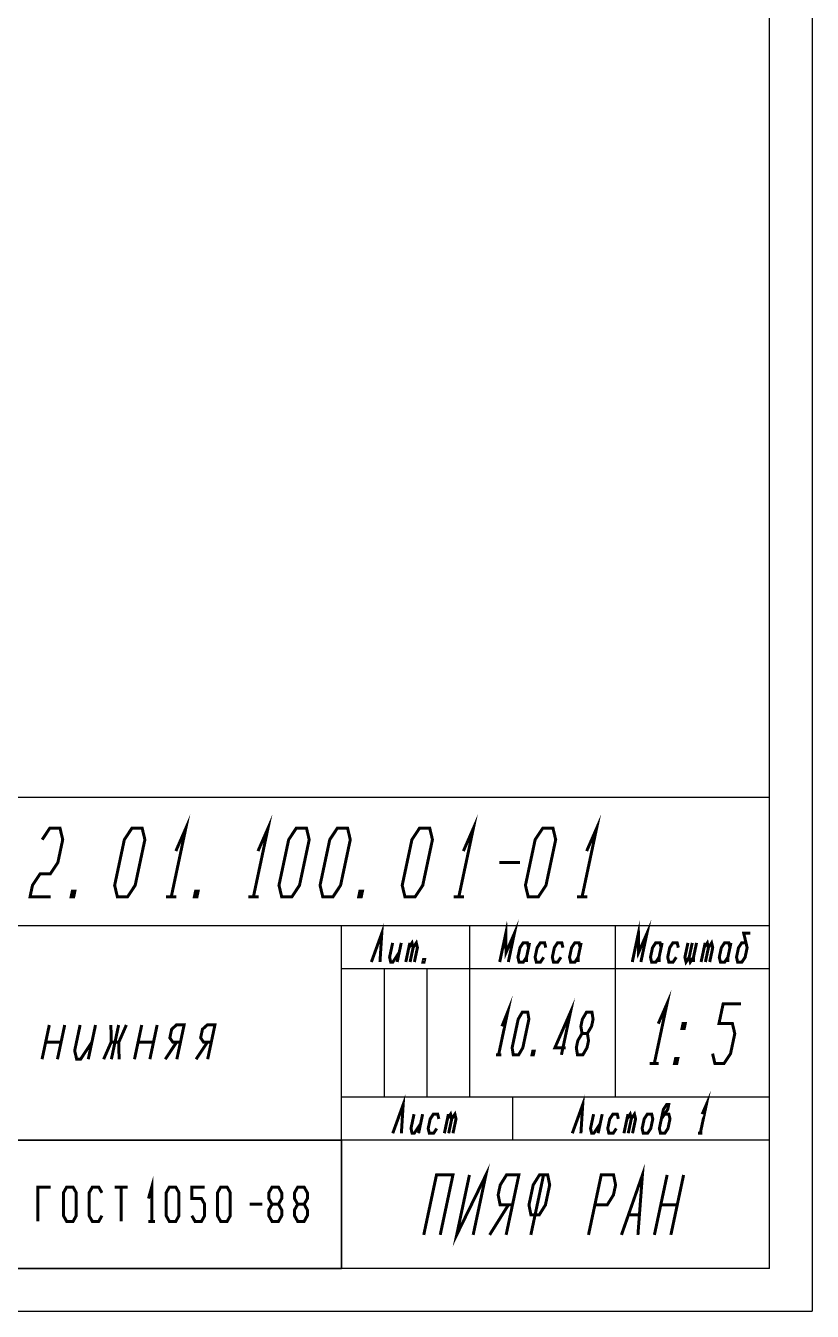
# Model space of a CAD drawing. Header units: millimetres. Extents: x 0 to 210, y 0 to 297.
# Drawn here: x 118.1 to 210, y 0 to 150.1 of the extents above; entities that cross this region are included whole.
import ezdxf

# ---------------------------------------------------------------- set-up
doc = ezdxf.new("R2010")
doc.units = ezdxf.units.MM
doc.header["$LTSCALE"] = 19.36
doc.layers.get('0').update_dxf_attribs({"linetype": 'CONTINUOUS'})

msp = doc.modelspace()

# ---------------------------------------------------------------- linework, layer by layer
at = {"color": 7, "linetype": 'CONTINUOUS'}
for p, q in [((210, 297), (210, 0)), ((205, 5), (205, 292.349899)), ((205, 60), (20, 60)), ((205, 5), (205, 60)), ((205, 45), (20, 45)), ((155, 5), (155, 45)), ((170, 25), (170, 45)), ((187, 25), (187, 45)), ((205, 40), (155, 40)), ((160, 25), (160, 40)), ((165, 25), (165, 40)), ((205, 25), (155, 25)), ((175, 20), (175, 25)), ((205, 20), (20, 20)), ((85.000007, 20), (155.000007, 20)), ((155.000007, 20), (155.000007, 5)), ((205, 5), (20, 5)), ((205, 5), (20, 5)), ((85.000007, 5), (155.000007, 5)), ((0, 0), (210, 0))]:
    msp.add_line(p, q, dxfattribs=at)
at = {"color": 2, "linetype": 'CONTINUOUS'}
for points in [[(135.633625, 53.74397, 0.35, 0.35, 0), (136.800463, 56.410637, 0.35, 0.35, 0), (135.099996, 48.41064, 0.35, 0.35, 0)], [(145.233639, 53.74397, 0.35, 0.35, 0), (146.400455, 56.410637, 0.35, 0.35, 0), (144.70001, 48.41064, 0.35, 0.35, 0)], [(169.233641, 53.74397, 0.35, 0.35, 0), (170.400457, 56.410637, 0.35, 0.35, 0), (168.69999, 48.41064, 0.35, 0.35, 0)], [(183.633629, 53.74397, 0.35, 0.35, 0), (184.800445, 56.410637, 0.35, 0.35, 0), (183.1, 48.41064, 0.35, 0.35, 0)], [(120.017041, 55.077306, 0.35, 0.35, 0), (120.900457, 56.410637, 0.35, 0.35, 0), (122.100445, 56.410637, 0.35, 0.35, 0), (122.417039, 55.077306, 0.35, 0.35, 0), (121.850217, 52.410639, 0.35, 0.35, 0), (120.966822, 51.077302, 0.35, 0.35, 0), (119.766813, 51.077302, 0.35, 0.35, 0), (118.883418, 49.743971, 0.35, 0.35, 0), (118.599996, 48.41064, 0.35, 0.35, 0), (120.999994, 48.41064, 0.35, 0.35, 0)], [(128.800004, 48.41064, 0.35, 0.35, 0), (128.48341, 49.743971, 0.35, 0.35, 0), (129.617033, 55.077306, 0.35, 0.35, 0), (130.500449, 56.410637, 0.35, 0.35, 0), (131.700459, 56.410637, 0.35, 0.35, 0), (132.017053, 55.077306, 0.35, 0.35, 0), (130.883408, 49.743971, 0.35, 0.35, 0), (129.999992, 48.41064, 0.35, 0.35, 0), (128.800004, 48.41064, 0.35, 0.35, 0)], [(148.00001, 48.41064, 0.35, 0.35, 0), (147.683416, 49.743971, 0.35, 0.35, 0), (148.817039, 55.077306, 0.35, 0.35, 0), (149.700455, 56.410637, 0.35, 0.35, 0), (150.900443, 56.410637, 0.35, 0.35, 0), (151.217037, 55.077306, 0.35, 0.35, 0), (150.083414, 49.743971, 0.35, 0.35, 0), (149.199998, 48.41064, 0.35, 0.35, 0), (148.00001, 48.41064, 0.35, 0.35, 0)], [(152.800006, 48.41064, 0.35, 0.35, 0), (152.483412, 49.743971, 0.35, 0.35, 0), (153.617035, 55.077306, 0.35, 0.35, 0), (154.500451, 56.410637, 0.35, 0.35, 0), (155.700461, 56.410637, 0.35, 0.35, 0), (156.017033, 55.077306, 0.35, 0.35, 0), (154.88341, 49.743971, 0.35, 0.35, 0), (153.999994, 48.41064, 0.35, 0.35, 0), (152.800006, 48.41064, 0.35, 0.35, 0)], [(162.399998, 48.41064, 0.35, 0.35, 0), (162.083404, 49.743971, 0.35, 0.35, 0), (163.217049, 55.077306, 0.35, 0.35, 0), (164.100443, 56.410637, 0.35, 0.35, 0), (165.300453, 56.410637, 0.35, 0.35, 0), (165.617047, 55.077306, 0.35, 0.35, 0), (164.483402, 49.743971, 0.35, 0.35, 0), (163.600008, 48.41064, 0.35, 0.35, 0), (162.399998, 48.41064, 0.35, 0.35, 0)], [(176.800008, 48.41064, 0.35, 0.35, 0), (176.483414, 49.743971, 0.35, 0.35, 0), (177.617037, 55.077306, 0.35, 0.35, 0), (178.500453, 56.410637, 0.35, 0.35, 0), (179.700463, 56.410637, 0.35, 0.35, 0), (180.017035, 55.077306, 0.35, 0.35, 0), (178.883412, 49.743971, 0.35, 0.35, 0), (177.999996, 48.41064, 0.35, 0.35, 0), (176.800008, 48.41064, 0.35, 0.35, 0)], [(173.450229, 52.410639, 0.35, 0.35, 0), (175.850227, 52.410639, 0.35, 0.35, 0)], [(123.7, 48.41064, 0.35, 0.35, 0), (123.399992, 48.41064, 0.35, 0.35, 0), (123.541703, 49.077306, 0.35, 0.35, 0), (123.841711, 49.077306, 0.35, 0.35, 0), (123.7, 48.41064, 0.35, 0.35, 0)], [(134.500002, 48.41064, 0.35, 0.35, 0), (135.69999, 48.41064, 0.35, 0.35, 0)], [(138.10001, 48.41064, 0.35, 0.35, 0), (137.800002, 48.41064, 0.35, 0.35, 0), (137.941713, 49.077306, 0.35, 0.35, 0), (138.241699, 49.077306, 0.35, 0.35, 0), (138.10001, 48.41064, 0.35, 0.35, 0)], [(144.099994, 48.41064, 0.35, 0.35, 0), (145.300004, 48.41064, 0.35, 0.35, 0)], [(157.299994, 48.41064, 0.35, 0.35, 0), (157.000008, 48.41064, 0.35, 0.35, 0), (157.141697, 49.077306, 0.35, 0.35, 0), (157.441705, 49.077306, 0.35, 0.35, 0), (157.299994, 48.41064, 0.35, 0.35, 0)], [(168.099996, 48.41064, 0.35, 0.35, 0), (169.300006, 48.41064, 0.35, 0.35, 0)], [(182.500006, 48.41064, 0.35, 0.35, 0), (183.699994, 48.41064, 0.35, 0.35, 0)], [(158.480002, 40.787578, 0.35, 0.35, 0), (159.694557, 44.137581, 0.35, 0.35, 0), (159.484998, 40.787578, 0.35, 0.35, 0)], [(173.475, 40.787578, 0.35, 0.35, 0), (174.187057, 44.137581, 0.35, 0.35, 0), (174.214857, 41.904245, 0.35, 0.35, 0), (175.192074, 44.137581, 0.35, 0.35, 0), (174.479996, 40.787578, 0.35, 0.35, 0)], [(188.964998, 40.787578, 0.35, 0.35, 0), (189.677055, 44.137581, 0.35, 0.35, 0), (189.704855, 41.904245, 0.35, 0.35, 0), (190.682072, 44.137581, 0.35, 0.35, 0), (189.969994, 40.787578, 0.35, 0.35, 0)], [(202.253449, 43.020914, 0.35, 0.35, 0), (201.750951, 43.020914, 0.35, 0.35, 0), (201.381033, 42.462581, 0.35, 0.35, 0), (201.143674, 41.345912, 0.35, 0.35, 0), (201.276254, 40.787578, 0.35, 0.35, 0), (201.778752, 40.787578, 0.35, 0.35, 0), (202.14867, 41.345912, 0.35, 0.35, 0), (202.386029, 42.462581, 0.35, 0.35, 0), (201.988311, 44.137581, 0.35, 0.35, 0), (202.742068, 44.137581, 0.35, 0.35, 0)], [(160.964713, 43.020914, 0.35, 0.35, 0), (160.608674, 41.345912, 0.35, 0.35, 0), (160.741254, 40.787578, 0.35, 0.35, 0), (160.992492, 40.787578, 0.35, 0.35, 0), (161.73235, 41.904245, 0.35, 0.35, 0)], [(161.969709, 43.020914, 0.35, 0.35, 0), (161.49499, 40.787578, 0.35, 0.35, 0)], [(162.500008, 40.787578, 0.35, 0.35, 0), (162.974705, 43.020914, 0.35, 0.35, 0)], [(162.856025, 42.462581, 0.35, 0.35, 0), (163.225965, 43.020914, 0.35, 0.35, 0), (163.358523, 42.462581, 0.35, 0.35, 0), (163.002506, 40.787578, 0.35, 0.35, 0)], [(163.358523, 42.462581, 0.35, 0.35, 0), (163.728463, 43.020914, 0.35, 0.35, 0), (163.861043, 42.462581, 0.35, 0.35, 0), (163.505004, 40.787578, 0.35, 0.35, 0)], [(176.846027, 42.462581, 0.35, 0.35, 0), (176.713469, 43.020914, 0.35, 0.35, 0), (176.210949, 43.020914, 0.35, 0.35, 0), (175.841031, 42.462581, 0.35, 0.35, 0), (175.603672, 41.345912, 0.35, 0.35, 0), (175.736252, 40.787578, 0.35, 0.35, 0), (176.23875, 40.787578, 0.35, 0.35, 0), (176.608668, 41.345912, 0.35, 0.35, 0)], [(176.964707, 43.020914, 0.35, 0.35, 0), (176.608668, 41.345912, 0.35, 0.35, 0), (176.615629, 40.787578, 0.35, 0.35, 0)], [(178.856041, 42.462581, 0.35, 0.35, 0), (178.723461, 43.020914, 0.35, 0.35, 0), (178.220963, 43.020914, 0.35, 0.35, 0), (177.851023, 42.462581, 0.35, 0.35, 0), (177.613686, 41.345912, 0.35, 0.35, 0), (177.746244, 40.787578, 0.35, 0.35, 0), (178.248742, 40.787578, 0.35, 0.35, 0), (178.618682, 41.345912, 0.35, 0.35, 0)], [(180.866033, 42.462581, 0.35, 0.35, 0), (180.733453, 43.020914, 0.35, 0.35, 0), (180.230955, 43.020914, 0.35, 0.35, 0), (179.861037, 42.462581, 0.35, 0.35, 0), (179.623678, 41.345912, 0.35, 0.35, 0), (179.756258, 40.787578, 0.35, 0.35, 0), (180.258756, 40.787578, 0.35, 0.35, 0), (180.628674, 41.345912, 0.35, 0.35, 0)], [(182.876025, 42.462581, 0.35, 0.35, 0), (182.743467, 43.020914, 0.35, 0.35, 0), (182.240969, 43.020914, 0.35, 0.35, 0), (181.871029, 42.462581, 0.35, 0.35, 0), (181.63367, 41.345912, 0.35, 0.35, 0), (181.76625, 40.787578, 0.35, 0.35, 0), (182.268748, 40.787578, 0.35, 0.35, 0), (182.638688, 41.345912, 0.35, 0.35, 0)], [(182.994705, 43.020914, 0.35, 0.35, 0), (182.638688, 41.345912, 0.35, 0.35, 0), (182.645627, 40.787578, 0.35, 0.35, 0)], [(192.336025, 42.462581, 0.35, 0.35, 0), (192.203467, 43.020914, 0.35, 0.35, 0), (191.700969, 43.020914, 0.35, 0.35, 0), (191.331029, 42.462581, 0.35, 0.35, 0), (191.09367, 41.345912, 0.35, 0.35, 0), (191.22625, 40.787578, 0.35, 0.35, 0), (191.728748, 40.787578, 0.35, 0.35, 0), (192.098688, 41.345912, 0.35, 0.35, 0)], [(192.454705, 43.020914, 0.35, 0.35, 0), (192.098688, 41.345912, 0.35, 0.35, 0), (192.105627, 40.787578, 0.35, 0.35, 0)], [(194.346039, 42.462581, 0.35, 0.35, 0), (194.213459, 43.020914, 0.35, 0.35, 0), (193.710961, 43.020914, 0.35, 0.35, 0), (193.341043, 42.462581, 0.35, 0.35, 0), (193.103684, 41.345912, 0.35, 0.35, 0), (193.236242, 40.787578, 0.35, 0.35, 0), (193.73874, 40.787578, 0.35, 0.35, 0), (194.10868, 41.345912, 0.35, 0.35, 0)], [(195.469715, 43.020914, 0.35, 0.35, 0), (195.113676, 41.345912, 0.35, 0.35, 0), (195.246256, 40.787578, 0.35, 0.35, 0), (195.616174, 41.345912, 0.35, 0.35, 0), (195.748754, 40.787578, 0.35, 0.35, 0), (196.118672, 41.345912, 0.35, 0.35, 0), (196.474711, 43.020914, 0.35, 0.35, 0)], [(195.972213, 43.020914, 0.35, 0.35, 0), (195.616174, 41.345912, 0.35, 0.35, 0)], [(197.00501, 40.787578, 0.35, 0.35, 0), (197.479707, 43.020914, 0.35, 0.35, 0)], [(197.361027, 42.462581, 0.35, 0.35, 0), (197.730967, 43.020914, 0.35, 0.35, 0), (197.863525, 42.462581, 0.35, 0.35, 0), (197.507508, 40.787578, 0.35, 0.35, 0)], [(197.863525, 42.462581, 0.35, 0.35, 0), (198.233465, 43.020914, 0.35, 0.35, 0), (198.366023, 42.462581, 0.35, 0.35, 0), (198.010006, 40.787578, 0.35, 0.35, 0)], [(200.376037, 42.462581, 0.35, 0.35, 0), (200.243457, 43.020914, 0.35, 0.35, 0), (199.740959, 43.020914, 0.35, 0.35, 0), (199.371041, 42.462581, 0.35, 0.35, 0), (199.133682, 41.345912, 0.35, 0.35, 0), (199.26624, 40.787578, 0.35, 0.35, 0), (199.76876, 40.787578, 0.35, 0.35, 0), (200.138678, 41.345912, 0.35, 0.35, 0)], [(200.494717, 43.020914, 0.35, 0.35, 0), (200.138678, 41.345912, 0.35, 0.35, 0), (200.145617, 40.787578, 0.35, 0.35, 0)], [(164.635619, 40.787578, 0.35, 0.35, 0), (164.51, 40.787578, 0.35, 0.35, 0), (164.56934, 41.066746, 0.35, 0.35, 0), (164.694959, 41.066746, 0.35, 0.35, 0), (164.635619, 40.787578, 0.35, 0.35, 0)], [(196.118672, 41.345912, 0.35, 0.35, 0), (196.125633, 40.787578, 0.35, 0.35, 0)], [(192.004436, 33.588476, 0.35, 0.35, 0), (193.025395, 35.921808, 0.35, 0.35, 0), (191.537494, 28.921809, 0.35, 0.35, 0)], [(173.739773, 33.277481, 0.35, 0.35, 0), (174.406541, 34.944148, 0.35, 0.35, 0), (173.343752, 29.944148, 0.35, 0.35, 0)], [(180.687498, 29.944148, 0.35, 0.35, 0), (181.750287, 34.944148, 0.35, 0.35, 0), (179.927123, 30.777482, 0.35, 0.35, 0), (181.177127, 30.777482, 0.35, 0.35, 0)], [(198.347977, 30.088475, 0.35, 0.35, 0), (198.624996, 28.921809, 0.35, 0.35, 0), (199.675002, 28.921809, 0.35, 0.35, 0), (200.447988, 30.088475, 0.35, 0.35, 0), (200.943955, 32.421807, 0.35, 0.35, 0), (200.666936, 33.588476, 0.35, 0.35, 0), (199.091938, 33.588476, 0.35, 0.35, 0), (199.587904, 35.921808, 0.35, 0.35, 0), (201.687895, 35.921808, 0.35, 0.35, 0)], [(175.062502, 29.944148, 0.35, 0.35, 0), (174.927129, 30.777482, 0.35, 0.35, 0), (175.635662, 34.110815, 0.35, 0.35, 0), (176.125291, 34.944148, 0.35, 0.35, 0), (176.750293, 34.944148, 0.35, 0.35, 0), (176.885645, 34.110815, 0.35, 0.35, 0), (176.177133, 30.777482, 0.35, 0.35, 0), (175.687504, 29.944148, 0.35, 0.35, 0), (175.062502, 29.944148, 0.35, 0.35, 0)], [(183.7189, 32.444148, 0.35, 0.35, 0), (184.208529, 33.277481, 0.35, 0.35, 0), (184.385646, 34.110815, 0.35, 0.35, 0), (184.250273, 34.944148, 0.35, 0.35, 0), (183.625293, 34.944148, 0.35, 0.35, 0), (183.135643, 34.110815, 0.35, 0.35, 0), (182.958525, 33.277481, 0.35, 0.35, 0), (183.093898, 32.444148, 0.35, 0.35, 0)], [(120.000004, 29.432979, 0.35, 0.35, 0), (120.850227, 33.432977, 0.35, 0.35, 0)], [(122.65023, 33.432977, 0.35, 0.35, 0), (121.800008, 29.432979, 0.35, 0.35, 0)], [(124.450234, 33.432977, 0.35, 0.35, 0), (123.812557, 30.432977, 0.35, 0.35, 0), (124.050002, 29.432979, 0.35, 0.35, 0), (124.499992, 29.432979, 0.35, 0.35, 0), (125.825105, 31.432978, 0.35, 0.35, 0)], [(126.250217, 33.432977, 0.35, 0.35, 0), (125.399994, 29.432979, 0.35, 0.35, 0)], [(127.199998, 29.432979, 0.35, 0.35, 0), (128.075121, 31.432978, 0.35, 0.35, 0), (128.050221, 33.432977, 0.35, 0.35, 0)], [(128.950223, 33.432977, 0.35, 0.35, 0), (128.1, 29.432979, 0.35, 0.35, 0)], [(129.850225, 33.432977, 0.35, 0.35, 0), (128.975123, 31.432978, 0.35, 0.35, 0), (129.000002, 29.432979, 0.35, 0.35, 0)], [(130.800006, 29.432979, 0.35, 0.35, 0), (131.650229, 33.432977, 0.35, 0.35, 0)], [(133.450232, 33.432977, 0.35, 0.35, 0), (132.60001, 29.432979, 0.35, 0.35, 0)], [(135.750006, 29.432979, 0.35, 0.35, 0), (136.600229, 33.432977, 0.35, 0.35, 0), (135.700227, 33.432977, 0.35, 0.35, 0), (135.143953, 32.932979, 0.35, 0.35, 0), (134.931387, 31.932979, 0.35, 0.35, 0), (135.275115, 31.432978, 0.35, 0.35, 0), (136.175117, 31.432978, 0.35, 0.35, 0)], [(139.349992, 29.432979, 0.35, 0.35, 0), (140.200236, 33.432977, 0.35, 0.35, 0), (139.300234, 33.432977, 0.35, 0.35, 0), (138.743939, 32.932979, 0.35, 0.35, 0), (138.531395, 31.932979, 0.35, 0.35, 0), (138.875123, 31.432978, 0.35, 0.35, 0), (139.775104, 31.432978, 0.35, 0.35, 0)], [(195.030445, 33.00514, 0.35, 0.35, 0), (194.767949, 33.00514, 0.35, 0.35, 0), (194.891936, 33.588476, 0.35, 0.35, 0), (195.154432, 33.588476, 0.35, 0.35, 0), (195.030445, 33.00514, 0.35, 0.35, 0)], [(120.425115, 31.432978, 0.35, 0.35, 0), (122.225119, 31.432978, 0.35, 0.35, 0)], [(128.075121, 31.432978, 0.35, 0.35, 0), (128.975123, 31.432978, 0.35, 0.35, 0)], [(131.225117, 31.432978, 0.35, 0.35, 0), (133.025121, 31.432978, 0.35, 0.35, 0)], [(134.399992, 29.432979, 0.35, 0.35, 0), (135.725105, 31.432978, 0.35, 0.35, 0)], [(138, 29.432979, 0.35, 0.35, 0), (139.325113, 31.432978, 0.35, 0.35, 0)], [(182.562504, 29.944148, 0.35, 0.35, 0), (183.187506, 29.944148, 0.35, 0.35, 0), (183.677135, 30.777482, 0.35, 0.35, 0), (183.854252, 31.610815, 0.35, 0.35, 0), (183.7189, 32.444148, 0.35, 0.35, 0), (183.093898, 32.444148, 0.35, 0.35, 0), (182.60427, 31.610815, 0.35, 0.35, 0), (182.427131, 30.777482, 0.35, 0.35, 0), (182.562504, 29.944148, 0.35, 0.35, 0)], [(173.03124, 29.944148, 0.35, 0.35, 0), (173.656242, 29.944148, 0.35, 0.35, 0)], [(177.406254, 29.944148, 0.35, 0.35, 0), (177.249998, 29.944148, 0.35, 0.35, 0), (177.338557, 30.360816, 0.35, 0.35, 0), (177.494812, 30.360816, 0.35, 0.35, 0), (177.406254, 29.944148, 0.35, 0.35, 0)], [(191.012502, 28.921809, 0.35, 0.35, 0), (192.062508, 28.921809, 0.35, 0.35, 0)], [(194.162498, 28.921809, 0.35, 0.35, 0), (193.900002, 28.921809, 0.35, 0.35, 0), (194.023988, 29.505142, 0.35, 0.35, 0), (194.286484, 29.505142, 0.35, 0.35, 0), (194.162498, 28.921809, 0.35, 0.35, 0)], [(197.132842, 23.020913, 0.35, 0.35, 0), (197.621439, 24.13758, 0.35, 0.35, 0), (196.909383, 20.787579, 0.35, 0.35, 0)], [(160.98001, 20.787579, 0.35, 0.35, 0), (162.194564, 24.13758, 0.35, 0.35, 0), (161.985006, 20.787579, 0.35, 0.35, 0)], [(181.959996, 20.787579, 0.35, 0.35, 0), (183.174572, 24.13758, 0.35, 0.35, 0), (182.964992, 20.787579, 0.35, 0.35, 0)], [(192.366039, 22.46258, 0.35, 0.35, 0), (193.105896, 23.579247, 0.35, 0.35, 0), (193.224555, 24.13758, 0.35, 0.35, 0), (192.973316, 24.13758, 0.35, 0.35, 0), (192.603377, 23.579247, 0.35, 0.35, 0), (192.12868, 21.345912, 0.35, 0.35, 0), (192.26126, 20.787579, 0.35, 0.35, 0), (192.763758, 20.787579, 0.35, 0.35, 0), (193.133676, 21.345912, 0.35, 0.35, 0), (193.371035, 22.46258, 0.35, 0.35, 0), (193.238455, 23.020913, 0.35, 0.35, 0), (192.735957, 23.020913, 0.35, 0.35, 0)], [(163.464699, 23.020913, 0.35, 0.35, 0), (163.108682, 21.345912, 0.35, 0.35, 0), (163.24124, 20.787579, 0.35, 0.35, 0), (163.4925, 20.787579, 0.35, 0.35, 0), (164.232357, 21.904247, 0.35, 0.35, 0)], [(164.469717, 23.020913, 0.35, 0.35, 0), (163.994998, 20.787579, 0.35, 0.35, 0)], [(166.361029, 22.46258, 0.35, 0.35, 0), (166.228449, 23.020913, 0.35, 0.35, 0), (165.725951, 23.020913, 0.35, 0.35, 0), (165.356033, 22.46258, 0.35, 0.35, 0), (165.118674, 21.345912, 0.35, 0.35, 0), (165.251254, 20.787579, 0.35, 0.35, 0), (165.753752, 20.787579, 0.35, 0.35, 0), (166.12367, 21.345912, 0.35, 0.35, 0)], [(167.010008, 20.787579, 0.35, 0.35, 0), (167.484705, 23.020913, 0.35, 0.35, 0)], [(167.366025, 22.46258, 0.35, 0.35, 0), (167.735965, 23.020913, 0.35, 0.35, 0), (167.868523, 22.46258, 0.35, 0.35, 0), (167.512506, 20.787579, 0.35, 0.35, 0)], [(167.868523, 22.46258, 0.35, 0.35, 0), (168.238463, 23.020913, 0.35, 0.35, 0), (168.371043, 22.46258, 0.35, 0.35, 0), (168.015004, 20.787579, 0.35, 0.35, 0)], [(184.444707, 23.020913, 0.35, 0.35, 0), (184.088668, 21.345912, 0.35, 0.35, 0), (184.221248, 20.787579, 0.35, 0.35, 0), (184.472508, 20.787579, 0.35, 0.35, 0), (185.212365, 21.904247, 0.35, 0.35, 0)], [(185.449703, 23.020913, 0.35, 0.35, 0), (184.975006, 20.787579, 0.35, 0.35, 0)], [(187.341037, 22.46258, 0.35, 0.35, 0), (187.208457, 23.020913, 0.35, 0.35, 0), (186.705959, 23.020913, 0.35, 0.35, 0), (186.336041, 22.46258, 0.35, 0.35, 0), (186.098682, 21.345912, 0.35, 0.35, 0), (186.23124, 20.787579, 0.35, 0.35, 0), (186.73376, 20.787579, 0.35, 0.35, 0), (187.103678, 21.345912, 0.35, 0.35, 0)], [(187.989994, 20.787579, 0.35, 0.35, 0), (188.464713, 23.020913, 0.35, 0.35, 0)], [(188.346033, 22.46258, 0.35, 0.35, 0), (188.715951, 23.020913, 0.35, 0.35, 0), (188.848531, 22.46258, 0.35, 0.35, 0), (188.492492, 20.787579, 0.35, 0.35, 0)], [(188.848531, 22.46258, 0.35, 0.35, 0), (189.218449, 23.020913, 0.35, 0.35, 0), (189.351029, 22.46258, 0.35, 0.35, 0), (188.99499, 20.787579, 0.35, 0.35, 0)], [(190.118687, 21.345912, 0.35, 0.35, 0), (190.251246, 20.787579, 0.35, 0.35, 0), (190.753744, 20.787579, 0.35, 0.35, 0), (191.123684, 21.345912, 0.35, 0.35, 0), (191.361043, 22.46258, 0.35, 0.35, 0), (191.228463, 23.020913, 0.35, 0.35, 0), (190.725965, 23.020913, 0.35, 0.35, 0), (190.356025, 22.46258, 0.35, 0.35, 0), (190.118687, 21.345912, 0.35, 0.35, 0)], [(196.658123, 20.787579, 0.35, 0.35, 0), (197.160621, 20.787579, 0.35, 0.35, 0)], [(169.937898, 15.921808, 0.35, 0.35, 0), (168.449998, 8.921808, 0.35, 0.35, 0), (171.862898, 15.921808, 0.35, 0.35, 0), (170.374998, 8.921808, 0.35, 0.35, 0)], [(187.699998, 8.921808, 0.35, 0.35, 0), (190.150398, 15.921808, 0.35, 0.35, 0), (189.624998, 8.921808, 0.35, 0.35, 0)], [(132.437502, 13.166667, 0.35, 0.35, 0), (132.812512, 14.499999, 0.35, 0.35, 0), (132.812512, 10.5, 0.35, 0.35, 0)], [(164.599998, 8.921808, 0.35, 0.35, 0), (166.087898, 15.921808, 0.35, 0.35, 0), (168.012898, 15.921808, 0.35, 0.35, 0), (166.524998, 8.921808, 0.35, 0.35, 0)], [(174.224998, 8.921808, 0.35, 0.35, 0), (175.712898, 15.921808, 0.35, 0.35, 0), (174.269148, 15.921808, 0.35, 0.35, 0), (173.539904, 14.755141, 0.35, 0.35, 0), (173.291932, 13.588475, 0.35, 0.35, 0), (173.525187, 12.421808, 0.35, 0.35, 0), (174.968938, 12.421808, 0.35, 0.35, 0)], [(178.600398, 15.921808, 0.35, 0.35, 0), (178.119148, 15.921808, 0.35, 0.35, 0), (177.389904, 14.755141, 0.35, 0.35, 0), (176.893937, 12.421808, 0.35, 0.35, 0), (177.127215, 11.255141, 0.35, 0.35, 0), (178.089715, 11.255141, 0.35, 0.35, 0), (178.818938, 12.421808, 0.35, 0.35, 0), (179.314904, 14.755141, 0.35, 0.35, 0), (179.081648, 15.921808, 0.35, 0.35, 0), (178.600398, 15.921808, 0.35, 0.35, 0), (177.112498, 8.921808, 0.35, 0.35, 0)], [(183.849998, 8.921808, 0.35, 0.35, 0), (185.337898, 15.921808, 0.35, 0.35, 0), (186.781648, 15.921808, 0.35, 0.35, 0), (187.014904, 14.755141, 0.35, 0.35, 0), (186.766932, 13.588475, 0.35, 0.35, 0), (186.037688, 12.421808, 0.35, 0.35, 0), (184.593938, 12.421808, 0.35, 0.35, 0)], [(191.549998, 8.921808, 0.35, 0.35, 0), (193.037898, 15.921808, 0.35, 0.35, 0)], [(194.962898, 15.921808, 0.35, 0.35, 0), (193.474998, 8.921808, 0.35, 0.35, 0)], [(119.499998, 10.5, 0.35, 0.35, 0), (119.499998, 14.499999, 0.35, 0.35, 0), (121.000016, 14.499999, 0.35, 0.35, 0)], [(122.875, 10.5, 0.35, 0.35, 0), (122.500012, 11.166666, 0.35, 0.35, 0), (122.500012, 13.833333, 0.35, 0.35, 0), (122.875, 14.499999, 0.35, 0.35, 0), (123.624998, 14.499999, 0.35, 0.35, 0), (124.000008, 13.833333, 0.35, 0.35, 0), (124.000008, 11.166666, 0.35, 0.35, 0), (123.624998, 10.5, 0.35, 0.35, 0), (122.875, 10.5, 0.35, 0.35, 0)], [(127, 13.833333, 0.35, 0.35, 0), (126.625012, 14.499999, 0.35, 0.35, 0), (125.875014, 14.499999, 0.35, 0.35, 0), (125.500004, 13.833333, 0.35, 0.35, 0), (125.500004, 11.166666, 0.35, 0.35, 0), (125.875014, 10.5, 0.35, 0.35, 0), (126.625012, 10.5, 0.35, 0.35, 0), (127, 11.166666, 0.35, 0.35, 0)], [(128.500018, 14.499999, 0.35, 0.35, 0), (130.000014, 14.499999, 0.35, 0.35, 0)], [(129.250016, 14.499999, 0.35, 0.35, 0), (129.250016, 10.5, 0.35, 0.35, 0)], [(134.875012, 10.5, 0.35, 0.35, 0), (134.500002, 11.166666, 0.35, 0.35, 0), (134.500002, 13.833333, 0.35, 0.35, 0), (134.875012, 14.499999, 0.35, 0.35, 0), (135.62501, 14.499999, 0.35, 0.35, 0), (135.999998, 13.833333, 0.35, 0.35, 0), (135.999998, 11.166666, 0.35, 0.35, 0), (135.62501, 10.5, 0.35, 0.35, 0), (134.875012, 10.5, 0.35, 0.35, 0)], [(137.500016, 11.166666, 0.35, 0.35, 0), (137.875004, 10.5, 0.35, 0.35, 0), (138.625002, 10.5, 0.35, 0.35, 0), (139.000012, 11.166666, 0.35, 0.35, 0), (139.000012, 12.5, 0.35, 0.35, 0), (138.625002, 13.166667, 0.35, 0.35, 0), (137.500016, 13.166667, 0.35, 0.35, 0), (137.500016, 14.499999, 0.35, 0.35, 0), (139.000012, 14.499999, 0.35, 0.35, 0)], [(140.875018, 10.5, 0.35, 0.35, 0), (140.500008, 11.166666, 0.35, 0.35, 0), (140.500008, 13.833333, 0.35, 0.35, 0), (140.875018, 14.499999, 0.35, 0.35, 0), (141.625016, 14.499999, 0.35, 0.35, 0), (142.000004, 13.833333, 0.35, 0.35, 0), (142.000004, 11.166666, 0.35, 0.35, 0), (141.625016, 10.5, 0.35, 0.35, 0), (140.875018, 10.5, 0.35, 0.35, 0)], [(147.625, 12.5, 0.35, 0.35, 0), (148.00001, 13.166667, 0.35, 0.35, 0), (148.00001, 13.833333, 0.35, 0.35, 0), (147.625, 14.499999, 0.35, 0.35, 0), (146.875002, 14.499999, 0.35, 0.35, 0), (146.500014, 13.833333, 0.35, 0.35, 0), (146.500014, 13.166667, 0.35, 0.35, 0), (146.875002, 12.5, 0.35, 0.35, 0)], [(150.625014, 12.5, 0.35, 0.35, 0), (151.000002, 13.166667, 0.35, 0.35, 0), (151.000002, 13.833333, 0.35, 0.35, 0), (150.625014, 14.499999, 0.35, 0.35, 0), (149.875016, 14.499999, 0.35, 0.35, 0), (149.500006, 13.833333, 0.35, 0.35, 0), (149.500006, 13.166667, 0.35, 0.35, 0), (149.875016, 12.5, 0.35, 0.35, 0)], [(144.249998, 12.5, 0.35, 0.35, 0), (145.750016, 12.5, 0.35, 0.35, 0)], [(146.875002, 10.5, 0.35, 0.35, 0), (147.625, 10.5, 0.35, 0.35, 0), (148.00001, 11.166666, 0.35, 0.35, 0), (148.00001, 11.833333, 0.35, 0.35, 0), (147.625, 12.5, 0.35, 0.35, 0), (146.875002, 12.5, 0.35, 0.35, 0), (146.500014, 11.833333, 0.35, 0.35, 0), (146.500014, 11.166666, 0.35, 0.35, 0), (146.875002, 10.5, 0.35, 0.35, 0)], [(149.875016, 10.5, 0.35, 0.35, 0), (150.625014, 10.5, 0.35, 0.35, 0), (151.000002, 11.166666, 0.35, 0.35, 0), (151.000002, 11.833333, 0.35, 0.35, 0), (150.625014, 12.5, 0.35, 0.35, 0), (149.875016, 12.5, 0.35, 0.35, 0), (149.500006, 11.833333, 0.35, 0.35, 0), (149.500006, 11.166666, 0.35, 0.35, 0), (149.875016, 10.5, 0.35, 0.35, 0)], [(172.299998, 8.921808, 0.35, 0.35, 0), (174.487687, 12.421808, 0.35, 0.35, 0)], [(192.293937, 12.421808, 0.35, 0.35, 0), (194.218938, 12.421808, 0.35, 0.35, 0)], [(132.437502, 10.5, 0.35, 0.35, 0), (133.1875, 10.5, 0.35, 0.35, 0)], [(188.677215, 11.255141, 0.35, 0.35, 0), (189.639715, 11.255141, 0.35, 0.35, 0)]]:
    msp.add_lwpolyline(points, format="xyseb", dxfattribs=at)

doc.saveas('drawing.dxf')
